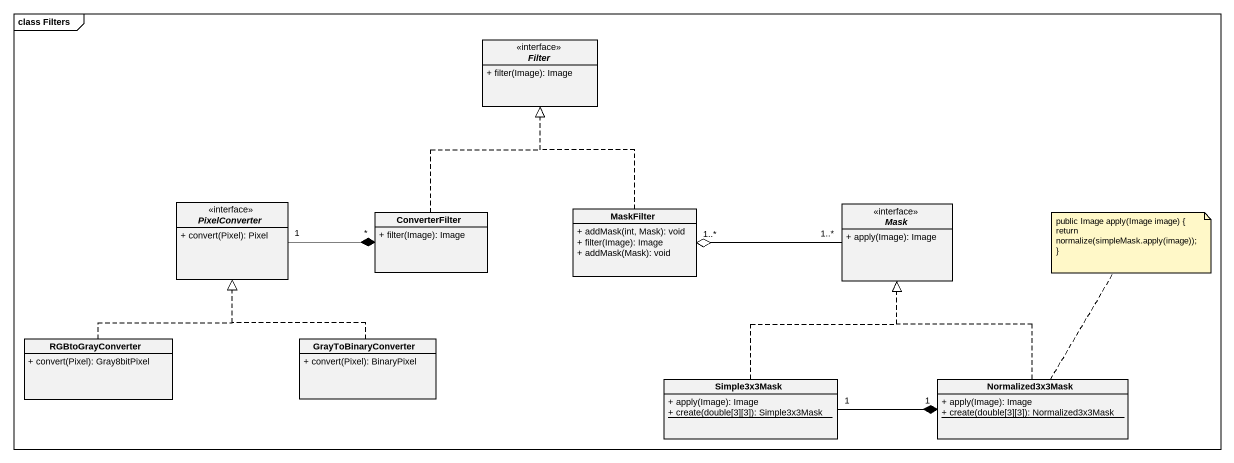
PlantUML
@startuml
mainframe class Filters
hide circle
hide empty members
skinparam classAttributeIconSize 0
interface Filter <<interface>> {
  + filter(Image): Image
}
interface PixelConverter <<interface>> {
  + convert(Pixel): Pixel
}
class ConverterFilter {
  + filter(Image): Image
}
class MaskFilter {
  + addMask(int, Mask): void
  + filter(Image): Image
  + addMask(Mask): void
}
interface Mask <<interface>> {
  + apply(Image): Image
}
class RGBtoGrayConverter {
  + convert(Pixel): Gray8bitPixel
}
class GrayToBinaryConverter {
  + convert(Pixel): BinaryPixel
}
class Simple3x3Mask {
  + apply(Image): Image
  {static} + create(double[3][3]): Simple3x3Mask
}
class Normalized3x3Mask {
  + apply(Image): Image
  {static} + create(double[3][3]): Normalized3x3Mask
}
PixelConverter "1" -right-* "*" ConverterFilter
ConverterFilter .up.|> Filter
MaskFilter .up.|> Filter
Mask "1..*" -left-o "1..*" MaskFilter
RGBtoGrayConverter .up.|> PixelConverter
GrayToBinaryConverter .up.|> PixelConverter
Simple3x3Mask .up.|> Mask
Simple3x3Mask "1" -right-* "1" Normalized3x3Mask
Normalized3x3Mask .up.|> Mask
note top of Normalized3x3Mask
  public Image apply(Image image) {
  return normalize(simpleMask.apply(image));
  ~}
end note
@enduml
